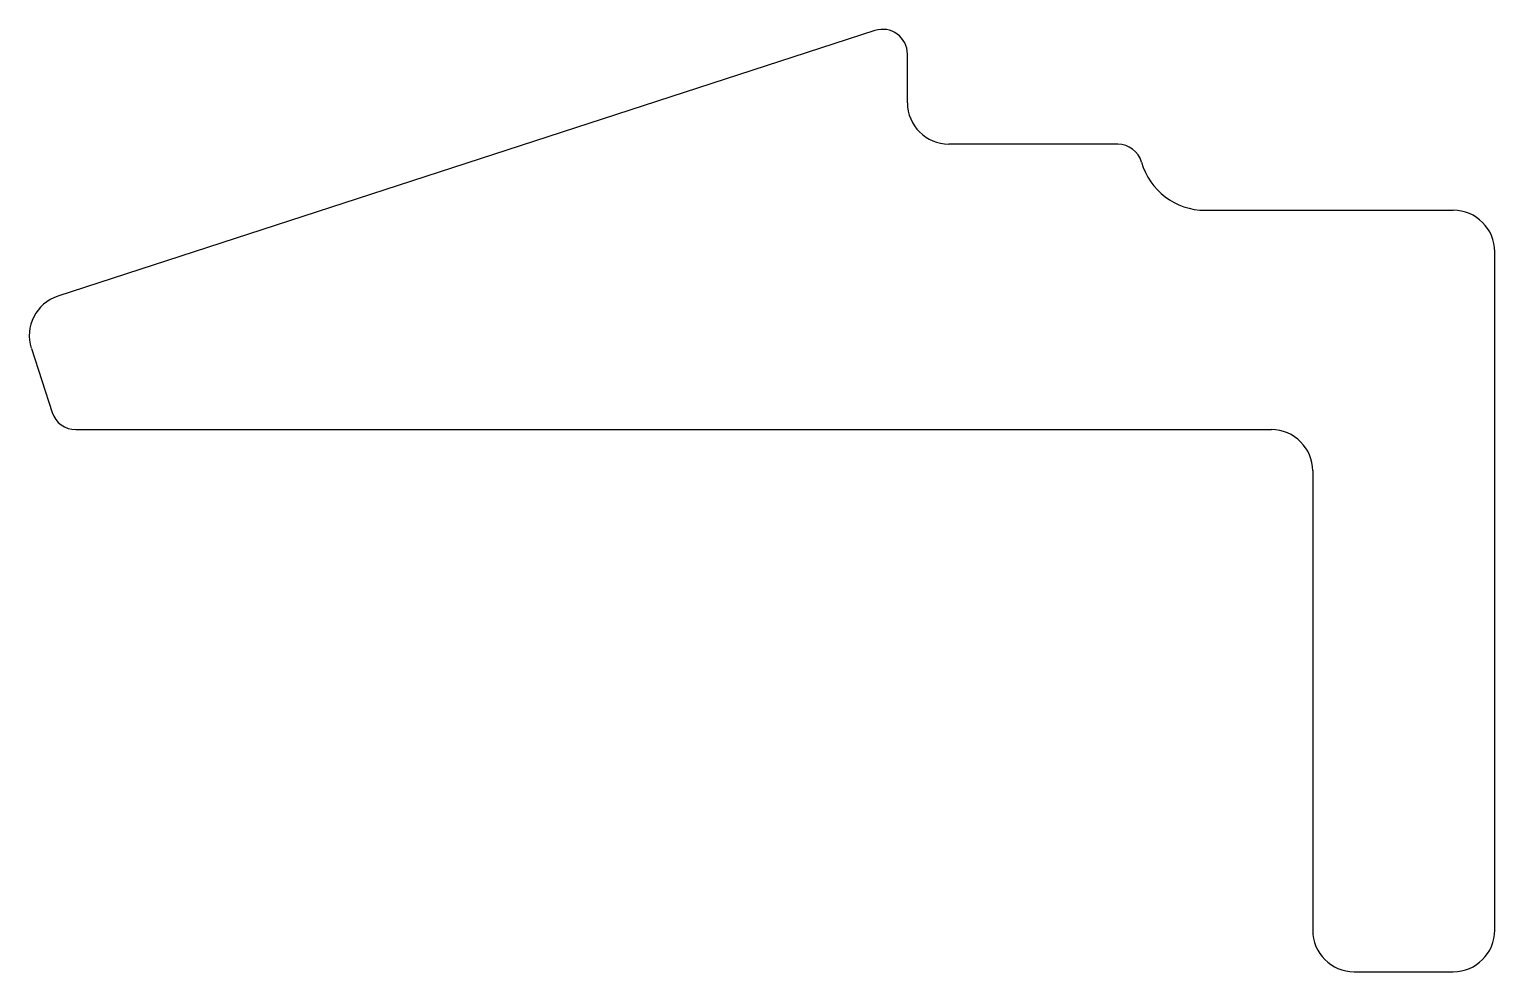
# Model space of a CAD drawing. Extents: x 2679 to 2856, y 1778 to 1892.
import ezdxf

# ---------------------------------------------------------------- set-up
doc = ezdxf.new("R2010")
doc.units = 0
doc.layers.get('0').update_dxf_attribs({"linetype": 'CONTINUOUS'})

msp = doc.modelspace()

# ---------------------------------------------------------------- linework, layer by layer
for p, q in [((2781.43, 1892), (2682.65, 1859.91)), ((2785.36, 1883.28), (2785.36, 1889.15)), ((2810.78, 1878.28), (2790.36, 1878.28)), ((2821.36, 1870.28), (2851.36, 1870.28)), ((2856.36, 1783.28), (2856.36, 1865.28)), ((2679.44, 1853.6), (2681.96, 1845.85)), ((2684.81, 1843.78), (2829.36, 1843.78)), ((2834.36, 1838.78), (2834.36, 1783.28)), ((2839.36, 1778.28), (2851.36, 1778.28))]:
    msp.add_line(p, q)
for centre, radius, start, end in [((2782.36, 1889.15), 3, 0, 108), ((2790.36, 1883.28), 5, 180, 270), ((2810.78, 1875.28), 3, 15.8266, 90), ((2821.36, 1878.28), 8, 195.8266, 270), ((2851.36, 1865.28), 5, 0, 90), ((2684.19, 1855.15), 5, 108, 198), ((2684.81, 1846.78), 3, 198, 270), ((2829.36, 1838.78), 5, 0, 90), ((2839.36, 1783.28), 5, 180, 270), ((2851.36, 1783.28), 5, 270, 0)]:
    msp.add_arc(centre, radius, start, end)

doc.saveas('drawing.dxf')
